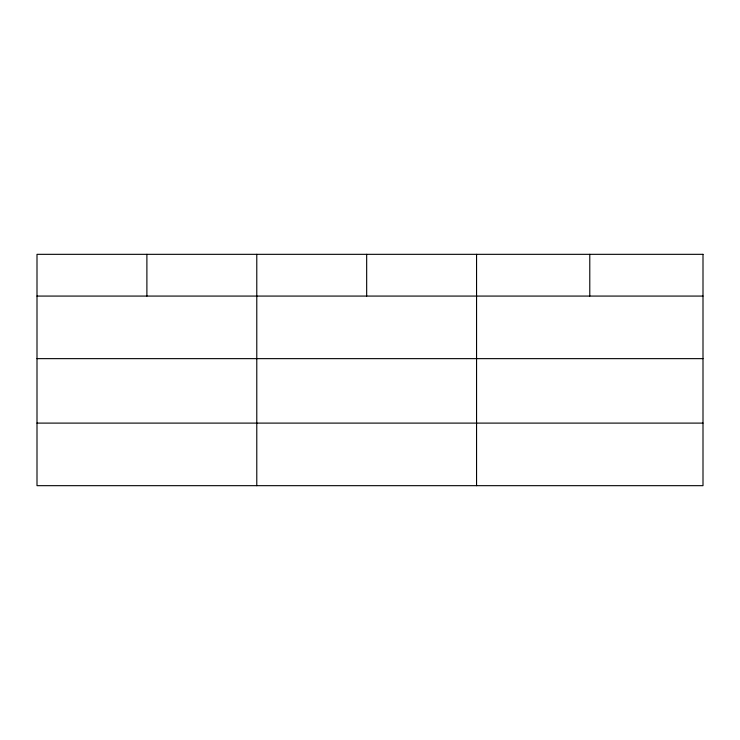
<?xml version="1.0" encoding="UTF-8"?>
<svg xmlns="http://www.w3.org/2000/svg" width="740" height="740" viewBox="0 0 740 740"><rect width="100%" height="100%" fill="white"/><g stroke="black" fill="none" stroke-linecap="round" stroke-linejoin="round"><path stroke-width="1.11" d="M37 296.074L703 296.074M37 358.641L703 358.641M37 423.104L703 423.104M589.78 254.329L589.78 296.074M476.56 254.329L476.56 485.671M366.67 254.329L366.67 296.074M256.78 254.329L256.78 485.671M146.89 254.329L146.89 296.074M703 254.329L37 254.329L37 485.671L703 485.671L703 254.329"/></g></svg>
